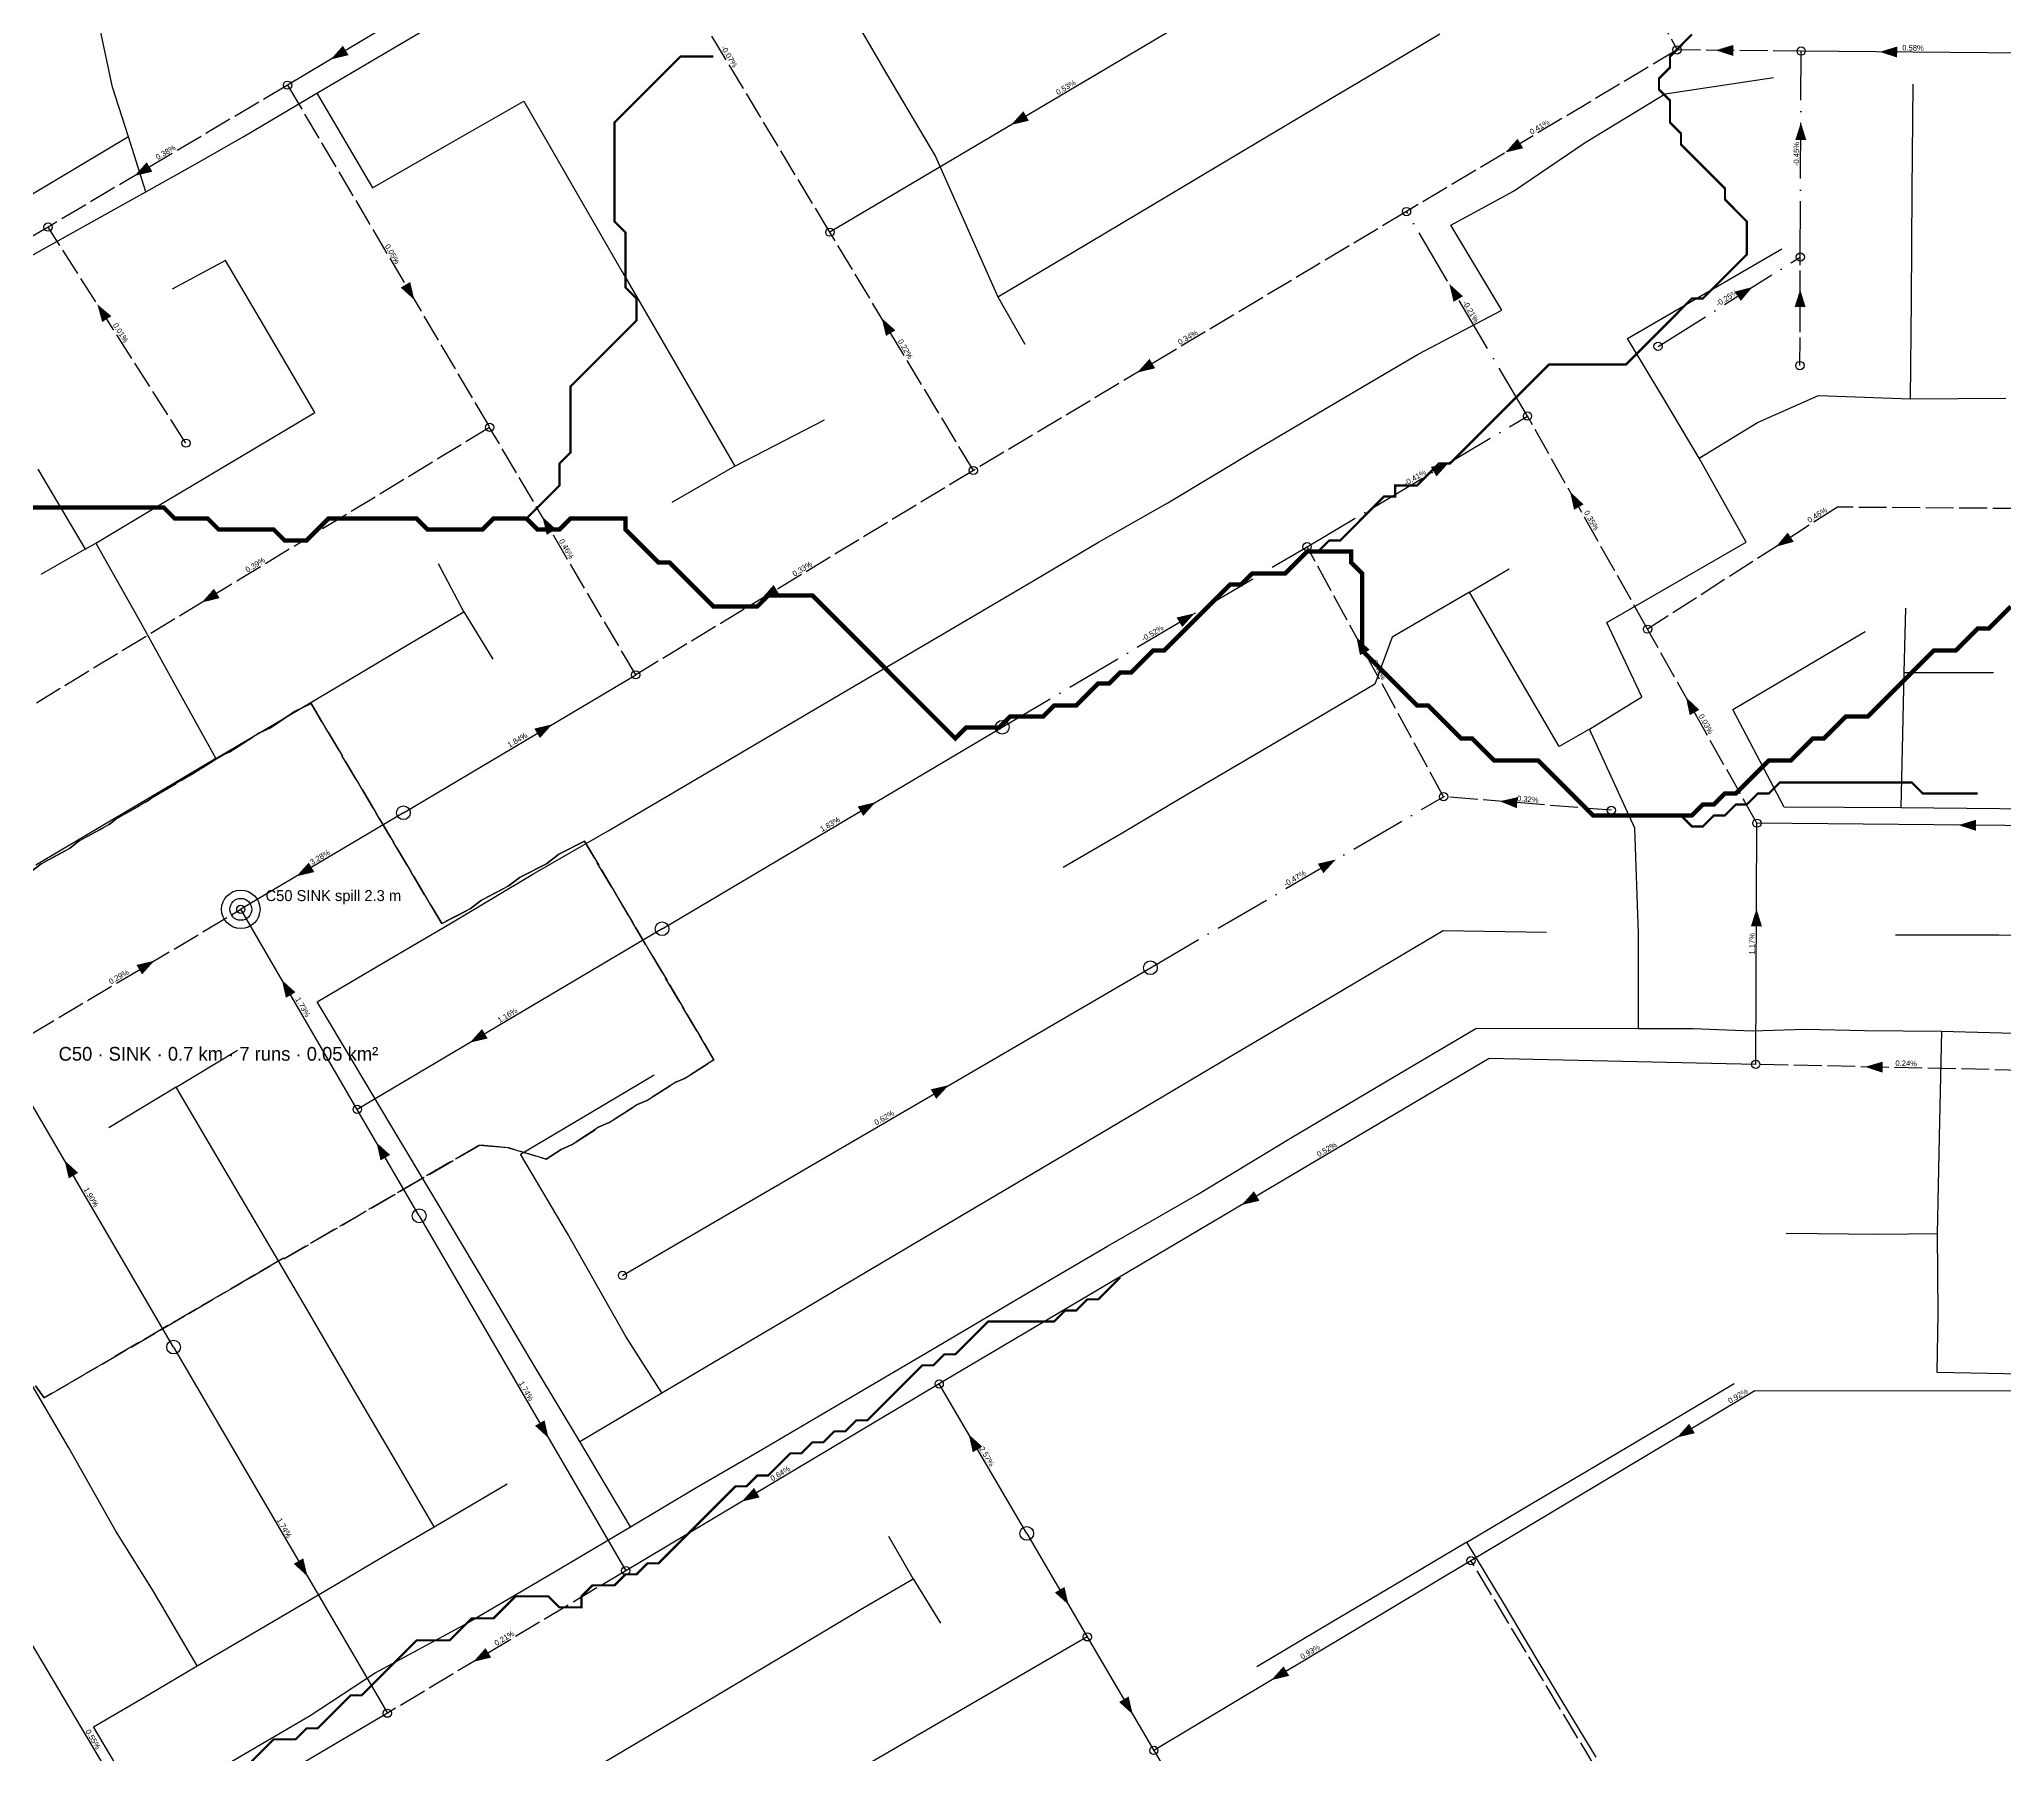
# Model space of a CAD drawing. Header units: metres. Extents: x 442821 to 452274, y 2561971 to 2571293.
# Drawn here: x 446058 to 446773, y 2566527 to 2567151 of the extents above; entities that cross this region are included whole.
import ezdxf
from ezdxf.enums import TextEntityAlignment as Align

# ---------------------------------------------------------------- set-up
doc = ezdxf.new("R2010")
doc.units = ezdxf.units.M
doc.header["$LTSCALE"] = 8
doc.linetypes.add('DASHDOT', pattern=[3.556, 2.54, -0.508, 0, -0.508])
doc.linetypes.add('DASHED', pattern=[1.524, 1.27, -0.254])
for name, color, linetype in [('A_ARROWS', 7, 'Continuous'), ('A_BUILT_2006', 252, 'Continuous'), ('A_CATCH_LABEL', 7, 'Continuous'), ('A_CATCHMENTS', 7, 'Continuous'), ('A_GRADIENT', 8, 'Continuous'), ('A_JUNCTIONS', 8, 'Continuous'), ('A_OUTLET_LABEL', 7, 'Continuous'), ('A_OUTLETS', 7, 'Continuous'), ('A_RUNS', 7, 'Continuous'), ('A_STREAMS', 5, 'Continuous')]:
    doc.layers.add(name, color=color, linetype=linetype)

msp = doc.modelspace()

# ---------------------------------------------------------------- linework, layer by layer
at = {"layer": 'A_ARROWS', "color": 2}
for points in [[(446164.11, 2567143.3), (446168.58, 2567148.29), (446170.63, 2567144.86)], [(446668.06, 2567146.64), (446674.48, 2567148.58), (446674.44, 2567144.58)], [(446727.7, 2567146.06), (446734.12, 2567148), (446734.08, 2567144)], [(446411.65, 2567119.47), (446416.14, 2567124.45), (446418.18, 2567121.01)], [(446699.06, 2567120.37), (446701.03, 2567113.97), (446697.03, 2567113.98)], [(446591.51, 2567109.44), (446595.97, 2567114.44), (446598.03, 2567111.01)], [(446092.71, 2567100.93), (446097.2, 2567105.91), (446099.24, 2567102.47)], [(446194.59, 2567055.81), (446189.61, 2567060.3), (446193.06, 2567062.34)], [(446571.15, 2567061.64), (446576.13, 2567057.15), (446572.68, 2567055.12)], [(446681.54, 2567060.55), (446677.19, 2567055.45), (446675.06, 2567058.83)], [(446698.81, 2567059.63), (446700.78, 2567053.22), (446696.78, 2567053.24)], [(446079.21, 2567054.24), (446084.34, 2567049.92), (446080.97, 2567047.77)], [(446364.59, 2567049.21), (446369.6, 2567044.76), (446366.18, 2567042.7)], [(446457.59, 2567029.4), (446462.05, 2567034.4), (446464.11, 2567030.96)], [(446570.96, 2566996.59), (446566.47, 2566991.61), (446564.43, 2566995.05)], [(446615.11, 2566986.03), (446619.99, 2566981.44), (446616.51, 2566979.47)], [(446241.19, 2566976.89), (446246.16, 2566972.4), (446242.72, 2566970.36)], [(446689.99, 2566966.04), (446694.29, 2566971.18), (446696.45, 2566967.82)], [(446117.21, 2566945.74), (446121.64, 2566950.77), (446123.72, 2566947.35)], [(446320.84, 2566947.1), (446325.28, 2566952.13), (446327.35, 2566948.71)], [(446478.46, 2566941.81), (446473.97, 2566936.82), (446471.93, 2566940.27)], [(446537.34, 2566933.17), (446542.16, 2566928.51), (446538.65, 2566926.6)], [(446657.23, 2566911.3), (446662.12, 2566906.7), (446658.63, 2566904.74)], [(446244.74, 2566901.41), (446240.26, 2566896.42), (446238.22, 2566899.86)], [(446362.4, 2566873.07), (446357.91, 2566868.09), (446355.88, 2566871.53)], [(446589.48, 2566873.43), (446596.02, 2566874.91), (446595.7, 2566870.92)], [(446756.38, 2566864.76), (446762.8, 2566866.7), (446762.76, 2566862.7)], [(446529.83, 2566852.22), (446525.31, 2566847.27), (446523.3, 2566850.72)], [(446682.92, 2566834.37), (446684.89, 2566827.96), (446680.89, 2566827.98)], [(446722.39, 2566776.83), (446728.84, 2566778.69), (446728.75, 2566774.69)], [(446389, 2566770.13), (446384.47, 2566765.17), (446382.46, 2566768.63)], [(446495.54, 2566726.57), (446500.03, 2566731.55), (446502.06, 2566728.11)], [(446243.43, 2566641.71), (446238.48, 2566646.23), (446241.94, 2566648.24)], [(446396.26, 2566643.15), (446401.22, 2566638.64), (446397.77, 2566636.62)], [(446653.93, 2566641.97), (446658.4, 2566646.97), (446660.45, 2566643.54)], [(446313.67, 2566618.65), (446318.14, 2566623.64), (446320.19, 2566620.2)], [(446155.65, 2566591.5), (446150.69, 2566596.02), (446154.15, 2566598.03)], [(446432.63, 2566581.05), (446427.67, 2566585.57), (446431.12, 2566587.59)], [(446216, 2566560.36), (446220.47, 2566565.36), (446222.52, 2566561.93)], [(446506.36, 2566553.7), (446510.82, 2566558.71), (446512.88, 2566555.27)], [(446455.97, 2566541.22), (446451.01, 2566545.73), (446454.46, 2566547.75)]]:
    msp.add_solid(points, dxfattribs=at)
at = {"layer": 'A_ARROWS', "color": 1}
for points in [[(446151.65, 2566846.13), (446156.13, 2566851.12), (446158.17, 2566847.68)], [(446099.99, 2566815.43), (446095.51, 2566810.44), (446093.46, 2566813.88)], [(446146.35, 2566808.47), (446151.3, 2566803.95), (446147.84, 2566801.93)], [(446214.71, 2566785.6), (446219.2, 2566790.58), (446221.24, 2566787.14)], [(446180.79, 2566749.32), (446185.74, 2566744.79), (446182.28, 2566742.78)], [(446067.31, 2566742.77), (446072.27, 2566738.25), (446068.81, 2566736.23)]]:
    msp.add_solid(points, dxfattribs=at)
at = {"layer": 'A_BUILT_2006', "color": 252}
for points in [[(446084.79, 2567133.27), (446076.11, 2567173.87)], [(446350.7, 2567164.88), (446366.38, 2567138.05)], [(446182.92, 2567145.04), (446203.8, 2567157.36)], [(446549.32, 2567141.73), (446567.68, 2567152.66)], [(446159.11, 2567130.99), (446182.92, 2567145.04)], [(446366.38, 2567138.05), (446384.22, 2567107.97)], [(446527.39, 2567128.67), (446549.32, 2567141.73)], [(446649.64, 2567130.74), (446689.1, 2567136.73)], [(446090.55, 2567115.18), (446084.79, 2567133.27)], [(446132.3, 2567115.17), (446159.11, 2567130.99)], [(446159.11, 2567130.99), (446179.39, 2567096.61)], [(446620.54, 2567113.05), (446649.64, 2567130.74)], [(446739.58, 2567095.64), (446739.94, 2567134.36)], [(446205.56, 2567111.59), (446234.38, 2567128.09)], [(446234.38, 2567128.09), (446252.05, 2567097.53)], [(446496.23, 2567110.12), (446527.39, 2567128.67)], [(446090.55, 2567115.18), (446055.69, 2567094.33)], [(446096.92, 2567095.17), (446090.55, 2567115.18)], [(446114.21, 2567104.81), (446132.3, 2567115.17)], [(446179.39, 2567096.61), (446205.56, 2567111.59)], [(446384.22, 2567107.97), (446406.84, 2567056.89)], [(446463.7, 2567090.74), (446496.23, 2567110.12)], [(446594.45, 2567095.41), (446620.54, 2567113.05)], [(446096.92, 2567095.17), (446114.21, 2567104.81)], [(446069.51, 2567079.89), (446096.92, 2567095.17)], [(446252.05, 2567097.53), (446270.14, 2567066.07)], [(446571.64, 2567083.01), (446594.45, 2567095.41)], [(446739.29, 2567055.69), (446739.58, 2567095.64)], [(446434.06, 2567073.1), (446463.7, 2567090.74)], [(446036.6, 2567061.53), (446069.51, 2567079.89)], [(446590.2, 2567052.06), (446571.64, 2567083.01)], [(446406.84, 2567056.89), (446434.06, 2567073.1)], [(446663.73, 2567057.87), (446692.19, 2567074.43)], [(446125.87, 2567070.18), (446106.42, 2567059.71)], [(446139.79, 2567046.47), (446125.87, 2567070.18)], [(446270.14, 2567066.07), (446288.96, 2567033.71)], [(446406.84, 2567056.89), (446416.73, 2567039.76)], [(446559.83, 2567036.05), (446590.2, 2567052.06)], [(446636.03, 2567041.76), (446663.73, 2567057.87)], [(446738.89, 2567019.8), (446739.29, 2567055.69)], [(446158.34, 2567014.87), (446139.79, 2567046.47)], [(446648.78, 2567020.45), (446636.03, 2567041.76)], [(446288.96, 2567033.71), (446299.8, 2567014.97)], [(446535.67, 2567021.84), (446559.83, 2567036.05)], [(446502.26, 2567002.19), (446535.67, 2567021.84)], [(446662.09, 2566998.23), (446648.78, 2567020.45)], [(446683.3, 2567011.27), (446705.53, 2567020.99)], [(446705.53, 2567020.99), (446738.89, 2567019.8)], [(446738.89, 2567019.8), (446773.6, 2567020.1)], [(446131.71, 2566999.02), (446158.34, 2567014.87)], [(446299.8, 2567014.97), (446311.15, 2566995.35)], [(446311.15, 2566995.35), (446343.79, 2567012.15)], [(446662.09, 2566998.23), (446683.3, 2567011.27)], [(446468.67, 2566982), (446502.26, 2567002.19)], [(446057.56, 2566994.22), (446074.82, 2566965.15)], [(446104.74, 2566982.96), (446131.71, 2566999.02)], [(446311.15, 2566995.35), (446288.28, 2566982.07)], [(446679.19, 2566967.67), (446662.09, 2566998.23)], [(446078.65, 2566967.36), (446104.74, 2566982.96)], [(446443.54, 2566967.66), (446468.67, 2566982)], [(446074.82, 2566965.15), (446058.66, 2566955.89)], [(446074.82, 2566965.15), (446078.65, 2566967.36)], [(446078.65, 2566967.36), (446095.03, 2566938.38)], [(446419.94, 2566953.79), (446443.54, 2566967.66)], [(446657.73, 2566955.27), (446679.19, 2566967.67)], [(446212.59, 2566942.39), (446203.33, 2566959.76)], [(446578.45, 2566949.52), (446592.91, 2566957.95)], [(446395.22, 2566939.25), (446419.94, 2566953.79)], [(446628.51, 2566938.49), (446657.73, 2566955.27)], [(446578.45, 2566949.52), (446550.34, 2566933.13)], [(446596.01, 2566919.28), (446578.45, 2566949.52)], [(446736.64, 2566920.33), (446737.21, 2566943.71)], [(446095.03, 2566938.38), (446107.05, 2566916.47)], [(446193.78, 2566931.26), (446212.59, 2566942.39)], [(446212.59, 2566942.39), (446223.17, 2566925.12)], [(446368.14, 2566923.33), (446395.22, 2566939.25)], [(446641.16, 2566911.4), (446628.51, 2566938.49)], [(446170.36, 2566917.41), (446193.78, 2566931.26)], [(446550.34, 2566933.13), (446544.07, 2566916.05)], [(446701.74, 2566922.99), (446722.51, 2566935.2)], [(446343.19, 2566908.66), (446368.14, 2566923.33)], [(446674.34, 2566906.79), (446701.74, 2566922.99)], [(446107.05, 2566916.47), (446122.37, 2566889.02)], [(446145.57, 2566902.74), (446170.36, 2566917.41)], [(446544.07, 2566916.05), (446521.44, 2566902.74)], [(446611.08, 2566893.33), (446596.01, 2566919.28)], [(446736.14, 2566897.89), (446736.64, 2566920.33)], [(446736.64, 2566920.33), (446769.12, 2566920.33)], [(446313.94, 2566891.46), (446343.19, 2566908.66)], [(446622.13, 2566899.67), (446641.16, 2566911.4)], [(446122.37, 2566889.02), (446145.57, 2566902.74)], [(446521.44, 2566902.74), (446499.16, 2566889.63)], [(446692.96, 2566871.28), (446674.34, 2566906.79)], [(446622.13, 2566899.67), (446611.08, 2566893.33)], [(446638.69, 2566863.7), (446622.13, 2566899.67)], [(446735.52, 2566871), (446736.14, 2566897.89)], [(446122.37, 2566889.02), (446102.55, 2566877.27)], [(446290.64, 2566877.76), (446313.94, 2566891.46)], [(446499.16, 2566889.63), (446473.31, 2566874.43)], [(446102.55, 2566877.27), (446080.56, 2566864.24)], [(446265.08, 2566862.73), (446290.64, 2566877.76)], [(446473.31, 2566874.43), (446452.38, 2566861.91)], [(446714.79, 2566871.21), (446692.96, 2566871.28)], [(446735.52, 2566871), (446714.79, 2566871.21)], [(446771.35, 2566870.63), (446735.52, 2566871)], [(446802.36, 2566870.32), (446771.35, 2566870.63)], [(446080.56, 2566864.24), (446056.88, 2566850.2)], [(446237.7, 2566846.96), (446265.08, 2566862.73)], [(446452.38, 2566861.91), (446430.68, 2566849.34)], [(446639.94, 2566825.27), (446638.69, 2566863.7)], [(446207.46, 2566828.85), (446237.7, 2566846.96)], [(446183.49, 2566814.76), (446207.46, 2566828.85)], [(446546.04, 2566812.89), (446568.91, 2566826.41)], [(446568.91, 2566826.41), (446606.53, 2566825.81)], [(446639.94, 2566790.79), (446639.94, 2566825.27)], [(446771.11, 2566824.7), (446733.54, 2566824.76)], [(446803.06, 2566824.63), (446771.11, 2566824.7)], [(446159.24, 2566800.5), (446183.49, 2566814.76)], [(446523.71, 2566799.67), (446546.04, 2566812.89)], [(446172.85, 2566777.74), (446159.24, 2566800.5)], [(446495.29, 2566782.86), (446523.71, 2566799.67)], [(446547.91, 2566771.42), (446580.8, 2566790.79)], [(446580.8, 2566790.79), (446610.14, 2566790.85)], [(446610.14, 2566790.85), (446639.94, 2566790.79)], [(446639.94, 2566790.79), (446659.93, 2566790.79)], [(446659.93, 2566790.79), (446681.35, 2566789.97)], [(446681.35, 2566789.97), (446700.7, 2566790.5)], [(446700.7, 2566790.5), (446722.21, 2566790.02)], [(446722.21, 2566790.02), (446750.22, 2566789.74)], [(446750.22, 2566789.74), (446749.38, 2566751.4)], [(446750.22, 2566789.74), (446789.81, 2566788.7)], [(446107.93, 2566769.41), (446130.28, 2566782.85)], [(446469.91, 2566767.84), (446495.29, 2566782.86)], [(446186.05, 2566755.64), (446172.85, 2566777.74)], [(446258.76, 2566760.16), (446281.88, 2566773.88)], [(446107.93, 2566769.41), (446083.46, 2566754.69)], [(446124.87, 2566740.6), (446107.93, 2566769.41)], [(446444.92, 2566753.06), (446469.91, 2566767.84)], [(446513.36, 2566750.93), (446547.91, 2566771.42)], [(446233.19, 2566745), (446258.76, 2566760.16)], [(446202.15, 2566728.69), (446186.05, 2566755.64)], [(446417.07, 2566736.58), (446444.92, 2566753.06)], [(446479.5, 2566730.39), (446513.36, 2566750.93)], [(446749.38, 2566751.4), (446748.6, 2566716.05)], [(446250.26, 2566716.14), (446233.19, 2566745)], [(446141.58, 2566712.16), (446124.87, 2566740.6)], [(446388.32, 2566719.57), (446417.07, 2566736.58)], [(446446.78, 2566711.61), (446479.5, 2566730.39)], [(446221.56, 2566696.2), (446202.15, 2566728.69)], [(446271.54, 2566678.72), (446250.26, 2566716.14)], [(446355.89, 2566700.38), (446388.32, 2566719.57)], [(446727.75, 2566715.78), (446693.75, 2566716.2)], [(446748.6, 2566716.05), (446727.75, 2566715.78)], [(446748.6, 2566716.05), (446748.87, 2566687.05)], [(446156.48, 2566686.81), (446141.58, 2566712.16)], [(446415.76, 2566693.34), (446446.78, 2566711.61)], [(446331.66, 2566686.05), (446355.89, 2566700.38)], [(446238.66, 2566667.28), (446221.56, 2566696.2)], [(446384.81, 2566675.11), (446415.76, 2566693.34)], [(446171.62, 2566661.06), (446156.48, 2566686.81)], [(446308.69, 2566672.46), (446331.66, 2566686.05)], [(446748.87, 2566687.05), (446748.56, 2566665.74)], [(446068.89, 2566638.26), (446048.63, 2566672.74)], [(446284.56, 2566658.18), (446271.54, 2566678.72)], [(446284.56, 2566658.18), (446308.69, 2566672.46)], [(446352.12, 2566655.87), (446384.81, 2566675.11)], [(446254.8, 2566640.57), (446238.66, 2566667.28)], [(446748.56, 2566665.74), (446779.33, 2566665.13)], [(446186.54, 2566635.67), (446171.62, 2566661.06)], [(446254.8, 2566640.57), (446284.56, 2566658.18)], [(446650.83, 2566647.36), (446674.84, 2566661.58)], [(446319.24, 2566636.51), (446352.12, 2566655.87)], [(446621.54, 2566630), (446650.83, 2566647.36)], [(446086, 2566607.92), (446068.89, 2566638.26)], [(446273.24, 2566609.43), (446254.8, 2566640.57)], [(446296.76, 2566623.56), (446319.24, 2566636.51)], [(446201.73, 2566609.52), (446186.54, 2566635.67)], [(446601.2, 2566617.95), (446621.54, 2566630)], [(446201.73, 2566609.52), (446228.32, 2566625.15)], [(446273.24, 2566609.43), (446296.76, 2566623.56)], [(446577.54, 2566603.93), (446601.2, 2566617.95)], [(446099.51, 2566586.16), (446086, 2566607.92)], [(446184.71, 2566599.52), (446201.73, 2566609.52)], [(446244.94, 2566592.77), (446273.24, 2566609.43)], [(446376.03, 2566590.55), (446367.2, 2566605.98)], [(446577.54, 2566603.93), (446556.86, 2566591.68)], [(446591.19, 2566581.18), (446577.54, 2566603.93)], [(446164.13, 2566587.43), (446184.71, 2566599.52)], [(446115.55, 2566558.87), (446099.51, 2566586.16)], [(446136.34, 2566571.09), (446164.13, 2566587.43)], [(446212.71, 2566573.84), (446244.94, 2566592.77)], [(446356.96, 2566579.36), (446376.03, 2566590.55)], [(446376.03, 2566590.55), (446385.97, 2566574.48)], [(446556.86, 2566591.68), (446528.4, 2566574.81)], [(446335.24, 2566566.46), (446356.96, 2566579.36)], [(446603.15, 2566561.25), (446591.19, 2566581.18)], [(446180.33, 2566556.35), (446212.71, 2566573.84)], [(446528.4, 2566574.81), (446501.06, 2566558.61)], [(446115.55, 2566558.87), (446136.34, 2566571.09)], [(446303, 2566547.3), (446335.24, 2566566.46)], [(446097.94, 2566548.54), (446115.55, 2566558.87)], [(446612.23, 2566546.12), (446603.15, 2566561.25)], [(446156.63, 2566540.9), (446180.33, 2566556.35)], [(446077.79, 2566536.68), (446097.94, 2566548.54)], [(446277.29, 2566532.03), (446303, 2566547.3)], [(446624.52, 2566525.65), (446612.23, 2566546.12)], [(446095.96, 2566506.06), (446077.79, 2566536.68)], [(446125.15, 2566522.41), (446156.63, 2566540.9)], [(446246.7, 2566513.85), (446277.29, 2566532.03)]]:
    msp.add_lwpolyline(points, dxfattribs=at)
at = {"layer": 'A_CATCHMENTS', "color": 2, "linetype": 'DASHED'}
msp.add_lwpolyline([(446056.68, 2566660.73), (446059.93, 2566656.4), (446147.01, 2566707.26), (446147.23, 2566707.01), (446218.3, 2566748.38), (446228.88, 2566747.38), (446242.55, 2566743.28), (446247.97, 2566746.78), (446251.8, 2566748.46), (446261.87, 2566754.94), (446265.49, 2566756.52), (446275.78, 2566763.09), (446279.17, 2566764.57), (446289.68, 2566771.25), (446292.85, 2566772.62), (446303.58, 2566779.4), (446256.48, 2566858.93), (446247.14, 2566854.23), (446242.61, 2566850.71), (446233.06, 2566845.86), (446228.75, 2566842.5), (446218.97, 2566837.5), (446214.88, 2566834.29), (446204.52, 2566828.95), (446156.98, 2566909.01), (446151.24, 2566906.27), (446142.21, 2566900.19), (446138.24, 2566898.38), (446127.42, 2566891.39), (446125.26, 2566890.46), (446112.62, 2566882.64), (446112.3, 2566882.51), (446099.21, 2566874.76), (446098.01, 2566873.78), (446086.13, 2566867.01), (446083.56, 2566864.99), (446072.66, 2566859.01), (446069.09, 2566856.25), (446058.82, 2566850.72), (446054.62, 2566847.51)], dxfattribs=at)
at = {"layer": 'A_CATCHMENTS', "color": 1, "linetype": 'DASHED'}
msp.add_lwpolyline([(446054.62, 2566847.51), (446058.82, 2566850.72), (446069.09, 2566856.25), (446072.66, 2566859.01), (446083.56, 2566864.99), (446086.13, 2566867.01), (446098.01, 2566873.78), (446099.21, 2566874.76), (446112.3, 2566882.51), (446112.62, 2566882.64), (446125.26, 2566890.46), (446127.42, 2566891.39), (446138.24, 2566898.38), (446142.21, 2566900.19), (446151.24, 2566906.27), (446156.98, 2566909.01), (446204.52, 2566828.95), (446214.88, 2566834.29), (446218.97, 2566837.5), (446228.75, 2566842.5), (446233.06, 2566845.86), (446242.61, 2566850.71), (446247.14, 2566854.23), (446256.48, 2566858.93), (446303.58, 2566779.4), (446292.85, 2566772.62), (446289.68, 2566771.25), (446279.17, 2566764.57), (446275.78, 2566763.09), (446265.49, 2566756.52), (446261.87, 2566754.94), (446251.8, 2566748.46), (446247.97, 2566746.78), (446242.55, 2566743.28), (446228.88, 2566747.38), (446218.3, 2566748.38), (446147.23, 2566707.01), (446147.01, 2566707.26), (446059.93, 2566656.4), (446056.68, 2566660.73)], dxfattribs=at)
at = {"layer": 'A_JUNCTIONS'}
for centre in [(446653.99, 2567146.78), (446699.17, 2567146.34), (446148.44, 2567133.95), (446555.58, 2567087.96), (446061.3, 2567082.31), (446345.77, 2567080.46), (446698.86, 2567071.42), (446647.1, 2567038.91), (446698.7, 2567031.94), (446599.6, 2567013.55), (446221.96, 2567009.45), (446111.46, 2567003.71), (446397.98, 2566993.77), (446519.39, 2566966.05), (446643.28, 2566936.04), (446275.11, 2566919.44), (446569.05, 2566875.08), (446630.1, 2566870.15), (446683.06, 2566865.47), (446131.42, 2566834.12), (446682.65, 2566777.73), (446173.78, 2566761.35), (446270.31, 2566700.94), (446385.54, 2566661.45), (446271.48, 2566593.52), (446579.03, 2566597.17), (446439.43, 2566569.45), (446184.74, 2566541.68), (446463.63, 2566528.15)]:
    msp.add_circle(centre, 1.5, dxfattribs=at)
at = {"layer": 'A_JUNCTIONS', "color": 30}
for centre in [(446408.46, 2566900.34), (446190.59, 2566869.25), (446284.72, 2566827.06), (446462.36, 2566812.89), (446196.33, 2566722.62), (446106.96, 2566674.87), (446417.38, 2566607.09)]:
    msp.add_circle(centre, 2.5, dxfattribs=at)
at = {"layer": 'A_OUTLETS', "color": 1}
for radius in [7, 4]:
    msp.add_circle((446131.42, 2566834.12), radius, dxfattribs=at)
at = {"layer": 'A_RUNS', "color": 2, "linetype": 'DASHED'}
for points in [[(446629.47, 2567222.34), (446628.69, 2567193.66), (446653.99, 2567146.78)], [(446345.77, 2567080.46), (446269.76, 2567206.64)], [(446653.99, 2567146.78), (446555.58, 2567087.96)], [(446699.17, 2567146.34), (446653.99, 2567146.78)], [(446148.44, 2567133.95), (446061.3, 2567082.31)], [(446148.44, 2567133.95), (446221.96, 2567009.45)], [(446555.58, 2567087.96), (446397.98, 2566993.77)], [(446061.3, 2567082.31), (445967.76, 2567026.98)], [(446111.46, 2567003.71), (446061.3, 2567082.31)], [(446397.98, 2566993.77), (446345.77, 2567080.46)], [(446698.7, 2567031.94), (446698.86, 2567071.42)], [(446221.96, 2567009.45), (446053.07, 2566906.72)], [(446275.11, 2566919.44), (446221.96, 2567009.45)], [(446643.28, 2566936.04), (446599.6, 2567013.55)], [(446397.98, 2566993.77), (446275.11, 2566919.44)], [(446779.03, 2566979.92), (446712.36, 2566980.41), (446643.28, 2566936.04)], [(446569.05, 2566875.08), (446519.39, 2566966.05)], [(446683.06, 2566865.47), (446643.28, 2566936.04)], [(446630.1, 2566870.15), (446569.05, 2566875.08)], [(446792, 2566775.26), (446682.65, 2566777.73)], [(446271.48, 2566593.52), (446184.74, 2566541.68)], [(446750.05, 2566313.27), (446579.03, 2566597.17)], [(446463.63, 2566528.15), (446490.08, 2566483.57)]]:
    msp.add_lwpolyline(points, dxfattribs=at)
at = {"layer": 'A_RUNS', "color": 2}
for points in [[(446519.09, 2567183.07), (446345.77, 2567080.46)], [(446196.21, 2567162.43), (446148.44, 2567133.95)], [(446780.5, 2567145.54), (446699.17, 2567146.34)], [(446190.59, 2566869.25), (446275.11, 2566919.44)], [(446284.72, 2566827.06), (446408.46, 2566900.34)], [(446682.65, 2566777.73), (446683.06, 2566865.47)], [(446876.37, 2566863.6), (446683.06, 2566865.47)], [(446270.31, 2566700.94), (446462.36, 2566812.89)], [(446682.65, 2566777.73), (446585.64, 2566779.91), (446385.54, 2566661.45)], [(446196.33, 2566722.62), (446271.48, 2566593.52)], [(446106.96, 2566674.87), (446184.74, 2566541.68)], [(446385.54, 2566661.45), (446271.48, 2566593.52)], [(446417.38, 2566607.09), (446385.54, 2566661.45)], [(446790.15, 2566658.78), (446682.32, 2566658.95), (446579.03, 2566597.17)], [(446417.38, 2566607.09), (446439.43, 2566569.45)], [(446579.03, 2566597.17), (446463.63, 2566528.15)], [(446052.72, 2566571.13), (446099.88, 2566491.66)], [(446439.43, 2566569.45), (446191.06, 2566425.24)], [(446439.43, 2566569.45), (446463.63, 2566528.15)], [(446184.74, 2566541.68), (446099.88, 2566491.66)]]:
    msp.add_lwpolyline(points, dxfattribs=at)
at = {"layer": 'A_RUNS', "color": 2, "linetype": 'DASHDOT'}
for points in [[(446698.86, 2567071.42), (446699.17, 2567146.34)], [(446599.6, 2567013.55), (446555.58, 2567087.96)], [(446647.1, 2567038.91), (446698.86, 2567071.42)], [(446519.39, 2566966.05), (446599.6, 2567013.55)], [(446408.46, 2566900.34), (446519.39, 2566966.05)], [(446462.36, 2566812.89), (446569.05, 2566875.08)]]:
    msp.add_lwpolyline(points, dxfattribs=at)
at = {"layer": 'A_RUNS', "color": 1}
for points in [[(446190.59, 2566869.25), (446131.42, 2566834.12)], [(446173.78, 2566761.35), (446131.42, 2566834.12)], [(446284.72, 2566827.06), (446173.78, 2566761.35)], [(446106.96, 2566674.87), (446044.24, 2566782.28)], [(446196.33, 2566722.62), (446173.78, 2566761.35)]]:
    msp.add_lwpolyline(points, dxfattribs=at)
at = {"layer": 'A_RUNS', "color": 1, "linetype": 'DASHED'}
msp.add_lwpolyline([(446044.24, 2566782.28), (446131.42, 2566834.12)], dxfattribs=at)
at = {"layer": 'A_STREAMS', "color": 5}
for points, const_width in [([(446659.43, 2567152.38), (446655.43, 2567148.38), (446651.43, 2567144.37), (446651.43, 2567140.37), (446647.43, 2567136.37), (446647.43, 2567132.37), (446651.43, 2567128.37), (446651.43, 2567124.37), (446651.43, 2567120.37), (446655.43, 2567116.36), (446655.43, 2567112.36), (446659.43, 2567108.36), (446663.43, 2567104.36), (446667.43, 2567100.36), (446671.43, 2567096.36), (446671.43, 2567092.36), (446675.43, 2567088.35), (446679.43, 2567084.35), (446679.43, 2567080.35), (446679.43, 2567076.35), (446679.43, 2567072.35), (446675.43, 2567068.35), (446671.43, 2567064.35), (446667.43, 2567060.34), (446663.43, 2567056.34), (446659.43, 2567056.34), (446655.43, 2567052.34), (446651.43, 2567048.34), (446647.43, 2567044.34), (446643.43, 2567040.34), (446639.43, 2567036.34), (446635.43, 2567032.33), (446631.42, 2567032.33), (446627.42, 2567032.33), (446623.42, 2567032.33), (446619.42, 2567032.33), (446615.42, 2567032.33), (446611.42, 2567032.33), (446607.42, 2567032.33), (446603.42, 2567028.33), (446599.42, 2567024.33), (446595.42, 2567020.33), (446591.42, 2567016.33), (446587.42, 2567012.33), (446583.42, 2567008.33), (446579.42, 2567004.32), (446575.42, 2567000.32), (446571.42, 2566996.32), (446567.42, 2566996.32), (446563.42, 2566992.32), (446559.41, 2566988.32), (446555.41, 2566988.32), (446551.41, 2566988.32), (446551.41, 2566984.32), (446547.41, 2566984.32), (446543.41, 2566980.32), (446539.41, 2566976.32), (446535.41, 2566972.31), (446531.41, 2566968.31), (446527.41, 2566968.31), (446523.41, 2566964.31)], 0.8), ([(446303.38, 2567144.37), (446299.38, 2567144.37), (446295.38, 2567144.37), (446291.38, 2567144.37), (446287.38, 2567140.37), (446283.38, 2567136.37), (446279.38, 2567132.37), (446275.38, 2567128.37), (446271.38, 2567124.37), (446267.37, 2567120.37), (446267.37, 2567116.36), (446267.37, 2567112.36), (446267.37, 2567108.36), (446267.37, 2567104.36), (446267.37, 2567100.36), (446267.37, 2567096.36), (446267.37, 2567092.36), (446267.37, 2567088.35), (446267.37, 2567084.35), (446271.38, 2567080.35), (446271.38, 2567076.35), (446271.38, 2567072.35), (446271.38, 2567068.35), (446271.38, 2567064.35), (446271.38, 2567060.34), (446275.38, 2567056.34), (446275.38, 2567052.34), (446275.38, 2567048.34), (446271.38, 2567044.34), (446267.37, 2567040.34), (446263.37, 2567036.34), (446259.37, 2567032.33), (446255.37, 2567028.33), (446251.37, 2567024.33), (446251.37, 2567020.33), (446251.37, 2567016.33), (446251.37, 2567012.33), (446251.37, 2567008.33), (446251.37, 2567004.32), (446251.37, 2567000.32), (446247.37, 2566996.32), (446247.37, 2566992.32), (446247.37, 2566988.32), (446243.37, 2566984.32), (446239.37, 2566980.32), (446235.37, 2566976.32)], 0.8), ([(446235.37, 2566976.32), (446231.37, 2566976.32), (446227.37, 2566976.32), (446223.37, 2566976.32), (446219.37, 2566972.31), (446215.37, 2566972.31), (446211.37, 2566972.31), (446207.37, 2566972.31), (446203.37, 2566972.31), (446199.37, 2566972.31), (446195.36, 2566976.32), (446191.36, 2566976.32), (446187.36, 2566976.32), (446183.36, 2566976.32), (446179.36, 2566976.32), (446175.36, 2566976.32), (446171.36, 2566976.32), (446167.36, 2566976.32), (446163.36, 2566976.32), (446159.36, 2566972.31), (446155.36, 2566968.31), (446151.36, 2566968.31), (446147.36, 2566968.31), (446143.36, 2566972.31), (446139.36, 2566972.31), (446135.36, 2566972.31), (446131.36, 2566972.31), (446127.36, 2566972.31), (446123.35, 2566972.31), (446119.35, 2566976.32), (446115.35, 2566976.32), (446111.35, 2566976.32), (446107.35, 2566976.32), (446103.35, 2566980.32), (446099.35, 2566980.32), (446095.35, 2566980.32), (446091.35, 2566980.32), (446087.35, 2566980.32), (446083.35, 2566980.32), (446079.35, 2566980.32), (446075.35, 2566980.32), (446071.35, 2566980.32), (446067.35, 2566980.32), (446063.35, 2566980.32), (446059.35, 2566980.32), (446055.35, 2566980.32)], 1.6), ([(446523.41, 2566964.31), (446519.41, 2566964.31), (446515.41, 2566960.31), (446511.41, 2566956.31), (446507.41, 2566956.31), (446503.41, 2566956.31), (446499.41, 2566956.31), (446495.41, 2566952.31), (446491.41, 2566952.31), (446487.4, 2566948.31), (446483.4, 2566944.3), (446479.4, 2566940.3), (446475.4, 2566936.3), (446471.4, 2566932.3), (446467.4, 2566928.3), (446463.4, 2566928.3), (446459.4, 2566924.3), (446455.4, 2566920.3), (446451.4, 2566920.3), (446447.4, 2566916.29), (446443.4, 2566916.29), (446439.4, 2566912.29), (446435.4, 2566908.29), (446431.4, 2566908.29), (446427.4, 2566908.29), (446423.4, 2566904.29), (446419.4, 2566904.29), (446415.4, 2566904.29), (446411.39, 2566904.29), (446407.39, 2566900.29), (446403.39, 2566900.29), (446399.39, 2566900.29), (446395.39, 2566900.29), (446391.39, 2566896.29), (446387.39, 2566900.29), (446383.39, 2566904.29), (446379.39, 2566908.29), (446375.39, 2566912.29), (446371.39, 2566916.29), (446367.39, 2566920.3), (446363.39, 2566924.3), (446359.39, 2566928.3), (446355.39, 2566932.3), (446351.39, 2566936.3), (446347.39, 2566940.3), (446343.39, 2566944.3), (446339.38, 2566948.31), (446335.38, 2566948.31), (446331.38, 2566948.31), (446327.38, 2566948.31), (446323.38, 2566948.31), (446319.38, 2566944.3), (446315.38, 2566944.3), (446311.38, 2566944.3), (446307.38, 2566944.3), (446303.38, 2566944.3), (446299.38, 2566948.31), (446295.38, 2566952.31), (446291.38, 2566956.31), (446287.38, 2566960.31), (446283.38, 2566960.31), (446279.38, 2566964.31), (446275.38, 2566968.31), (446271.38, 2566972.31), (446271.38, 2566976.32), (446267.37, 2566976.32), (446263.37, 2566976.32), (446259.37, 2566976.32), (446255.37, 2566976.32), (446251.37, 2566976.32), (446247.37, 2566972.31), (446243.37, 2566972.31), (446239.37, 2566972.31), (446235.37, 2566976.32)], 1.6), ([(446655.43, 2566868.28), (446651.43, 2566868.28), (446647.43, 2566868.28), (446643.43, 2566868.28), (446639.43, 2566868.28), (446635.43, 2566868.28), (446631.42, 2566868.28), (446627.42, 2566868.28), (446623.42, 2566868.28), (446619.42, 2566872.28), (446615.42, 2566876.28), (446611.42, 2566880.28), (446607.42, 2566884.28), (446603.42, 2566888.28), (446599.42, 2566888.28), (446595.42, 2566888.28), (446591.42, 2566888.28), (446587.42, 2566888.28), (446583.42, 2566892.29), (446579.42, 2566896.29), (446575.42, 2566896.29), (446571.42, 2566900.29), (446567.42, 2566904.29), (446563.42, 2566908.29), (446559.41, 2566908.29), (446555.41, 2566912.29), (446551.41, 2566916.29), (446547.41, 2566920.3), (446543.41, 2566924.3), (446539.41, 2566928.3), (446539.41, 2566932.3), (446539.41, 2566936.3), (446539.41, 2566940.3), (446539.41, 2566944.3), (446539.41, 2566948.31), (446539.41, 2566952.31), (446539.41, 2566956.31), (446535.41, 2566960.31), (446535.41, 2566964.31), (446531.41, 2566964.31), (446527.41, 2566964.31), (446523.41, 2566964.31)], 1.6), ([(446775.44, 2566944.3), (446771.44, 2566940.3), (446767.44, 2566936.3), (446763.44, 2566936.3), (446759.44, 2566932.3), (446755.44, 2566928.3), (446751.44, 2566928.3), (446747.44, 2566928.3), (446743.44, 2566924.3), (446739.44, 2566920.3), (446735.44, 2566916.29), (446731.44, 2566912.29), (446727.44, 2566908.29), (446723.44, 2566904.29), (446719.44, 2566904.29), (446715.44, 2566904.29), (446711.44, 2566900.29), (446707.44, 2566896.29), (446703.43, 2566896.29), (446699.43, 2566892.29), (446695.43, 2566888.28), (446691.43, 2566888.28), (446687.43, 2566888.28), (446683.43, 2566884.28), (446679.43, 2566880.28), (446675.43, 2566876.28), (446671.43, 2566876.28), (446667.43, 2566872.28), (446663.43, 2566872.28), (446659.43, 2566868.28), (446655.43, 2566868.28)], 1.6), ([(446763.44, 2566876.28), (446759.44, 2566876.28), (446755.44, 2566876.28), (446751.44, 2566876.28), (446747.44, 2566876.28), (446743.44, 2566876.28), (446739.44, 2566880.28), (446735.44, 2566880.28), (446731.44, 2566880.28), (446727.44, 2566880.28), (446723.44, 2566880.28), (446719.44, 2566880.28), (446715.44, 2566880.28), (446711.44, 2566880.28), (446707.44, 2566880.28), (446703.43, 2566880.28), (446699.43, 2566880.28), (446695.43, 2566880.28), (446691.43, 2566880.28), (446687.43, 2566876.28), (446683.43, 2566876.28), (446679.43, 2566872.28), (446675.43, 2566872.28), (446671.43, 2566868.28), (446667.43, 2566868.28), (446663.43, 2566864.28), (446659.43, 2566864.28), (446655.43, 2566868.28)], 0.8), ([(446451.4, 2566700.22), (446447.4, 2566696.22), (446443.4, 2566692.22), (446439.4, 2566692.22), (446435.4, 2566688.21), (446431.4, 2566688.21), (446427.4, 2566684.21), (446423.4, 2566684.21), (446419.4, 2566684.21), (446415.4, 2566684.21), (446411.39, 2566684.21), (446407.39, 2566684.21), (446403.39, 2566684.21), (446399.39, 2566680.21), (446395.39, 2566676.21), (446391.39, 2566672.21), (446387.39, 2566672.21), (446383.39, 2566668.21), (446379.39, 2566668.21), (446375.39, 2566664.21), (446371.39, 2566660.2), (446367.39, 2566656.2), (446363.39, 2566652.2), (446359.39, 2566648.2), (446355.39, 2566648.2), (446351.39, 2566644.2), (446347.39, 2566644.2), (446343.39, 2566640.2), (446339.38, 2566640.2), (446335.38, 2566636.2), (446331.38, 2566636.2), (446327.38, 2566632.2), (446323.38, 2566628.19), (446319.38, 2566628.19), (446315.38, 2566624.19), (446311.38, 2566624.19), (446307.38, 2566620.19), (446303.38, 2566616.19), (446299.38, 2566612.19), (446295.38, 2566608.19), (446291.38, 2566604.19), (446287.38, 2566600.18), (446283.38, 2566596.18), (446279.38, 2566596.18), (446275.38, 2566592.18), (446271.38, 2566592.18), (446267.37, 2566588.18), (446263.37, 2566588.18), (446259.37, 2566588.18), (446255.37, 2566584.18), (446255.37, 2566580.18), (446251.37, 2566580.18), (446247.37, 2566580.18), (446243.37, 2566584.18), (446239.37, 2566584.18), (446235.37, 2566584.18), (446231.37, 2566584.18), (446227.37, 2566580.18), (446223.37, 2566576.18), (446219.37, 2566576.18), (446215.37, 2566576.18), (446211.37, 2566572.17), (446207.37, 2566568.17), (446203.37, 2566568.17), (446199.37, 2566568.17), (446195.36, 2566568.17), (446191.36, 2566564.17), (446187.36, 2566560.17), (446183.36, 2566556.17), (446179.36, 2566552.17), (446175.36, 2566548.17), (446171.36, 2566548.17), (446167.36, 2566544.16), (446163.36, 2566540.16), (446159.36, 2566536.16), (446155.36, 2566536.16), (446151.36, 2566532.16), (446147.36, 2566532.16), (446143.36, 2566532.16), (446139.36, 2566528.16), (446135.36, 2566524.16)], 0.8)]:
    msp.add_lwpolyline(points, dxfattribs=dict(at, const_width=const_width))

# ---------------------------------------------------------------- texts
at = {"layer": 'A_CATCH_LABEL', "color": 1}
msp.add_text('C50 · SINK · 0.7 km · 7 runs · 0.05 km²', height=5, dxfattribs=at).set_placement((446123.27, 2566781.56), align=Align.MIDDLE_CENTER)
at = {"layer": 'A_GRADIENT', "color": 2}
for s, rotation, p in [('-0.07%', 301.06267, (446307.76, 2567143.55)), ('0.58%', 359.4375, (446739.84, 2567145.94)), ('0.53%', 30.62555, (446432.43, 2567131.76)), ('0.41%', 30.86598, (446604.78, 2567117.37)), ('0.38%', 30.65394, (446104.87, 2567108.13)), ('-0.45%', 89.76421, (446699.01, 2567108.88)), ('0.05%', -59.43815, (446185.2, 2567071.7)), ('-0.25%', 32.13809, (446672.98, 2567055.17)), ('-0.21%', 300.60619, (446577.59, 2567050.76)), ('0.01%', 302.54734, (446086.38, 2567043.01)), ('0.34%', 30.86598, (446476.78, 2567040.87)), ('0.22%', 301.06267, (446371.87, 2567037.12)), ('-0.41%', 30.63702, (446559.49, 2566989.8)), ('0.46%', 32.71428, (446705.87, 2566976.24)), ('0.35%', 299.40803, (446621.44, 2566974.8)), ('0.46%', 300.56185, (446248.54, 2566964.45)), ('0.39%', 31.31038, (446137.52, 2566958.09)), ('0.33%', 31.17211, (446336.55, 2566956.61)), ('-0.52%', 30.63702, (446463.92, 2566933.2)), ('0.46%', 298.63168, (446544.22, 2566920.57)), ('0.03%', 299.40803, (446663.17, 2566900.76)), ('1.84%', 30.70083, (446232.85, 2566894.35)), ('0.32%', 355.37682, (446599.58, 2566872.61)), ('1.83%', 30.63702, (446346.59, 2566863.7)), ('-0.47%', 30.23818, (446515.71, 2566843.99)), ('1.17%', 89.73128, (446682.86, 2566821.6)), ('0.24%', 358.70909, (446737.33, 2566776.5)), ('0.62%', 30.23818, (446366.34, 2566756.92)), ('0.52%', 30.62789, (446527.34, 2566745.4)), ('1.74%', -59.79502, (446233.9, 2566658.07)), ('0.92%', 30.88417, (446676.95, 2566655.74)), ('2.57%', 300.36081, (446401.46, 2566634.27)), ('0.64%', 30.77379, (446328.51, 2566627.49)), ('1.74%', -59.71642, (446145.85, 2566608.27)), ('0.21%', 30.86886, (446228.11, 2566567.6)), ('0.93%', 30.88417, (446521.33, 2566562.66)), ('0.55%', -59.3114, (446076.3, 2566531.39))]:
    msp.add_text(s, height=2, rotation=rotation, dxfattribs=at).set_placement(p, align=Align.BOTTOM_CENTER)
at = {"layer": 'A_GRADIENT', "color": 1}
for s, rotation, p in [('3.28%', 30.70083, (446161, 2566851.69)), ('0.29%', 30.73839, (446087.83, 2566808.2)), ('1.73%', 300.20498, (446152.6, 2566797.74)), ('1.16%', 30.63702, (446229.25, 2566794.21)), ('1.90%', 300.28358, (446075.6, 2566728.57))]:
    msp.add_text(s, height=2, rotation=rotation, dxfattribs=at).set_placement(p, align=Align.BOTTOM_CENTER)
at = {"layer": 'A_OUTLET_LABEL', "color": 1}
msp.add_text('C50 SINK spill 2.3 m', height=4, dxfattribs=at).set_placement((446140.42, 2566837.12))

doc.saveas('drawing.dxf')
